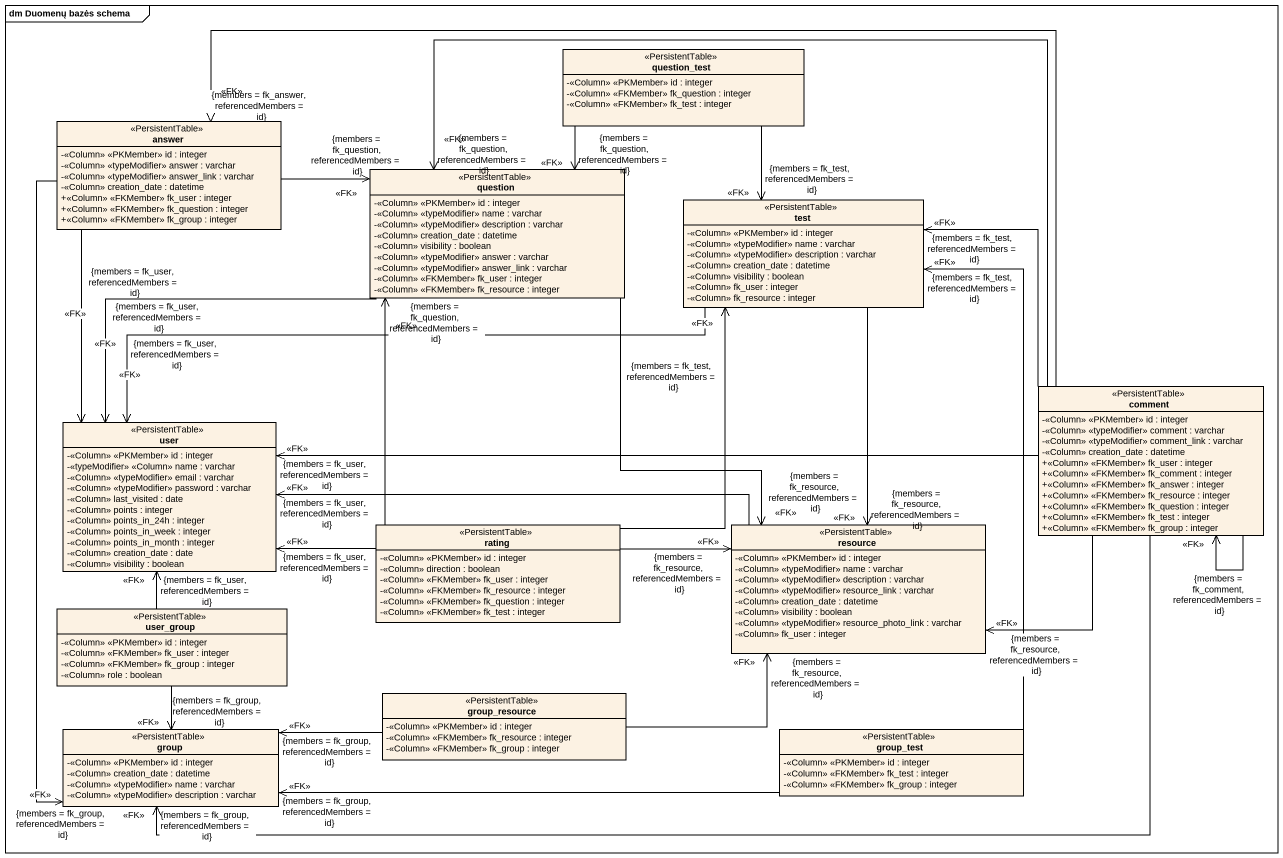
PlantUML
@startuml
mainframe dm Duomenų bazės schema
hide circle
hide empty members
skinparam classAttributeIconSize 0
class question_test <<PersistentTable>> {
  -<<Column>> <<PKMember>> id : integer
  -<<Column>> <<FKMember>> fk_question : integer
  -<<Column>> <<FKMember>> fk_test : integer
}
class answer <<PersistentTable>> {
  -<<Column>> <<PKMember>> id : integer
  -<<Column>> <<typeModifier>> answer : varchar
  -<<Column>> <<typeModifier>> answer_link : varchar
  -<<Column>> creation_date : datetime
  +<<Column>> <<FKMember>> fk_user : integer
  +<<Column>> <<FKMember>> fk_question : integer
  +<<Column>> <<FKMember>> fk_group : integer
}
class question <<PersistentTable>> {
  -<<Column>> <<PKMember>> id : integer
  -<<Column>> <<typeModifier>> name : varchar
  -<<Column>> <<typeModifier>> description : varchar
  -<<Column>> creation_date : datetime
  -<<Column>> visibility : boolean
  -<<Column>> <<typeModifier>> answer : varchar
  -<<Column>> <<typeModifier>> answer_link : varchar
  -<<Column>> <<FKMember>> fk_user : integer
  -<<Column>> <<FKMember>> fk_resource : integer
}
class test <<PersistentTable>> {
  -<<Column>> <<PKMember>> id : integer
  -<<Column>> <<typeModifier>> name : varchar
  -<<Column>> <<typeModifier>> description : varchar
  -<<Column>> creation_date : datetime
  -<<Column>> visibility : boolean
  -<<Column>> fk_user : integer
  -<<Column>> fk_resource : integer
}
class comment <<PersistentTable>> {
  -<<Column>> <<PKMember>> id : integer
  -<<Column>> <<typeModifier>> comment : varchar
  -<<Column>> <<typeModifier>> comment_link : varchar
  -<<Column>> creation_date : datetime
  +<<Column>> <<FKMember>> fk_user : integer
  +<<Column>> <<FKMember>> fk_comment : integer
  +<<Column>> <<FKMember>> fk_answer : integer
  +<<Column>> <<FKMember>> fk_resource : integer
  +<<Column>> <<FKMember>> fk_question : integer
  +<<Column>> <<FKMember>> fk_test : integer
  +<<Column>> <<FKMember>> fk_group : integer
}
class user <<PersistentTable>> {
  -<<Column>> <<PKMember>> id : integer
  -<<typeModifier>> <<Column>> name : varchar
  -<<Column>> <<typeModifier>> email : varchar
  -<<Column>> <<typeModifier>> password : varchar
  -<<Column>> last_visited : date
  -<<Column>> points : integer
  -<<Column>> points_in_24h : integer
  -<<Column>> points_in_week : integer
  -<<Column>> points_in_month : integer
  -<<Column>> creation_date : date
  -<<Column>> visibility : boolean
}
class rating <<PersistentTable>> {
  -<<Column>> <<PKMember>> id : integer
  -<<Column>> direction : boolean
  -<<Column>> <<FKMember>> fk_user : integer
  -<<Column>> <<FKMember>> fk_resource : integer
  -<<Column>> <<FKMember>> fk_question : integer
  -<<Column>> <<FKMember>> fk_test : integer
}
class resource <<PersistentTable>> {
  -<<Column>> <<PKMember>> id : integer
  -<<Column>> <<typeModifier>> name : varchar
  -<<Column>> <<typeModifier>> description : varchar
  -<<Column>> <<typeModifier>> resource_link : varchar
  -<<Column>> creation_date : datetime
  -<<Column>> visibility : boolean
  -<<Column>> <<typeModifier>> resource_photo_link : varchar
  -<<Column>> fk_user : integer
}
class user_group <<PersistentTable>> {
  -<<Column>> <<PKMember>> id : integer
  -<<Column>> <<FKMember>> fk_user : integer
  -<<Column>> <<FKMember>> fk_group : integer
  -<<Column>> role : boolean
}
class group_resource <<PersistentTable>> {
  -<<Column>> <<PKMember>> id : integer
  -<<Column>> <<FKMember>> fk_resource : integer
  -<<Column>> <<FKMember>> fk_group : integer
}
class "group" as group_ <<PersistentTable>> {
  -<<Column>> <<PKMember>> id : integer
  -<<Column>> creation_date : datetime
  -<<Column>> <<typeModifier>> name : varchar
  -<<Column>> <<typeModifier>> description : varchar
}
class group_test <<PersistentTable>> {
  -<<Column>> <<PKMember>> id : integer
  -<<Column>> <<FKMember>> fk_test : integer
  -<<Column>> <<FKMember>> fk_group : integer
}
question_test --> "<<FK>>\n{members = fk_question, referencedMembers = id}" question
question_test --> "<<FK>>\n{members = fk_test, referencedMembers = id}" test
answer -right-> "<<FK>>\n{members = fk_question, referencedMembers = id}" question
answer --> "<<FK>>\n{members = fk_user, referencedMembers = id}" user
answer --> "<<FK>>\n{members = fk_group, referencedMembers = id}" group_
question --> "<<FK>>\n{members = fk_user, referencedMembers = id}" user
question --> "<<FK>>\n{members = fk_resource, referencedMembers = id}" resource
test -left-> "<<FK>>\n{members = fk_user, referencedMembers = id}" user
test --> "<<FK>>\n{members = fk_resource, referencedMembers = id}" resource
comment -left-> "<<FK>>\n{members = fk_answer, referencedMembers = id}" answer
comment -left-> "<<FK>>\n{members = fk_question, referencedMembers = id}" question
comment -left-> "<<FK>>\n{members = fk_test, referencedMembers = id}" test
comment --> "<<FK>>\n{members = fk_comment, referencedMembers = id}" comment
comment -left-> "<<FK>>\n{members = fk_user, referencedMembers = id}" user
comment -left-> "<<FK>>\n{members = fk_resource, referencedMembers = id}" resource
comment -left-> "<<FK>>\n{members = fk_group, referencedMembers = id}" group_
rating -up-> "<<FK>>\n{members = fk_question, referencedMembers = id}" question
rating -up-> "<<FK>>\n{members = fk_test, referencedMembers = id}" test
rating -left-> "<<FK>>\n{members = fk_user, referencedMembers = id}" user
rating -right-> "<<FK>>\n{members = fk_resource, referencedMembers = id}" resource
resource -left-> "<<FK>>\n{members = fk_user, referencedMembers = id}" user
user_group -up-> "<<FK>>\n{members = fk_user, referencedMembers = id}" user
user_group --> "<<FK>>\n{members = fk_group, referencedMembers = id}" group_
group_resource -right-> "<<FK>>\n{members = fk_resource, referencedMembers = id}" resource
group_resource -left-> "<<FK>>\n{members = fk_group, referencedMembers = id}" group_
group_test -up-> "<<FK>>\n{members = fk_test, referencedMembers = id}" test
group_test -left-> "<<FK>>\n{members = fk_group, referencedMembers = id}" group_
@enduml
